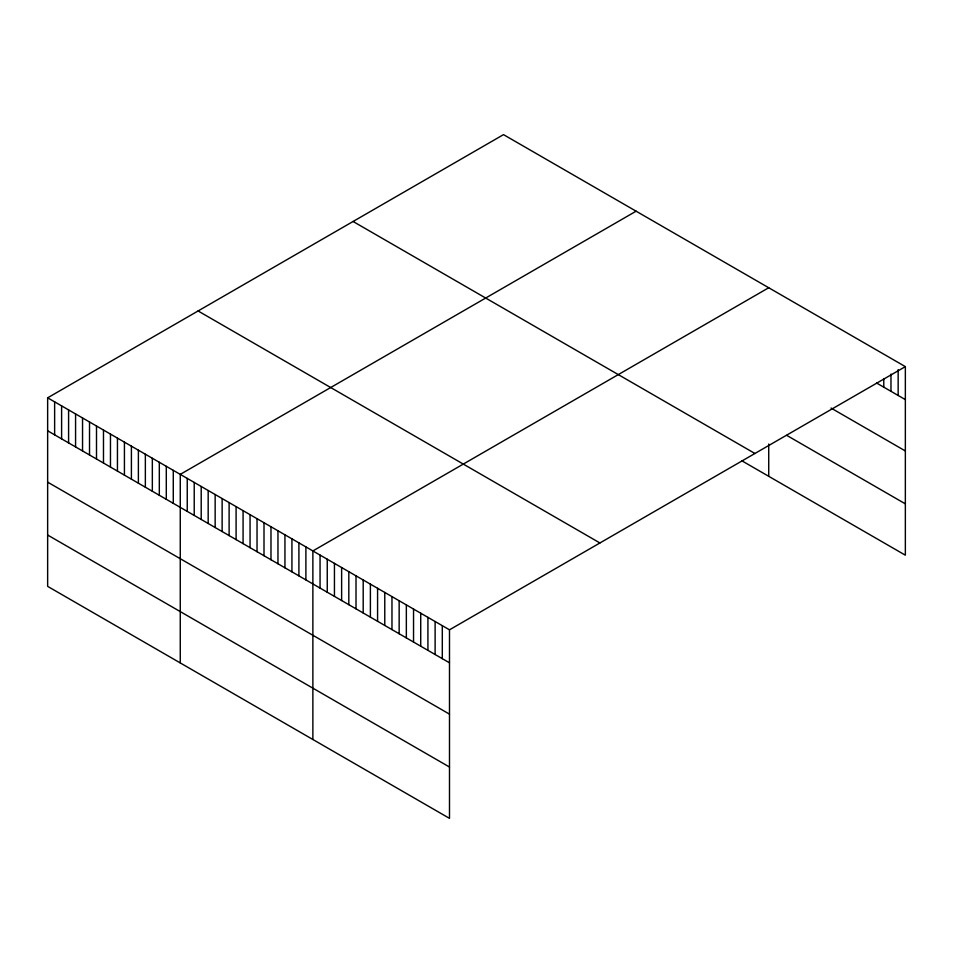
<?xml version="1.0" encoding="UTF-8"?>
<svg xmlns="http://www.w3.org/2000/svg" width="953" height="953" viewBox="0 0 953 953"><rect width="100%" height="100%" fill="white"/><g stroke="black" fill="none" stroke-linecap="round" stroke-linejoin="round"><path stroke-width="1.43" d="M905.35 366.631L449.494 629.814L449.494 818.365L47.65 586.369L47.65 397.818L503.506 134.635L905.35 366.631L905.35 555.182L741.97 460.859M636.116 211.185L180.26 474.38L180.26 662.931M768.726 287.746L312.87 550.941L312.87 739.492M876.581 383.011L905.35 399.617M831.04 408.063L905.35 450.96M786.701 435.342L905.35 503.851M353.075 221.477L754.919 453.485M198.081 310.964L599.925 542.972M47.65 397.818L449.494 629.814M47.65 430.804L449.494 662.811M47.65 482.147L449.494 714.142M47.65 535.038L449.494 767.034M898.155 369.657L898.155 395.471M890.972 374.1L890.972 391.314M883.776 378.555L883.776 387.168M768.726 444.038L768.726 476.297M442.299 625.668L442.299 658.654M435.116 621.511L435.116 654.508M427.921 617.365L427.921 650.351M420.726 613.208L420.726 646.205M413.542 609.062L413.542 642.048M406.347 604.905L406.347 637.902M399.152 600.759L399.152 633.745M391.969 596.602L391.969 629.599M384.774 592.456L384.774 625.442M377.579 588.299L377.579 621.296M370.395 584.153L370.395 617.139M363.2 579.996L363.2 612.993M356.017 575.85L356.017 608.836M348.822 571.693L348.822 604.69M341.627 567.547L341.627 600.533M334.443 563.39L334.443 596.387M327.248 559.244L327.248 592.23M320.053 555.087L320.053 588.084M305.889 546.903L305.889 579.9M298.908 542.876L298.908 575.874M291.928 538.85L291.928 571.836M284.947 534.824L284.947 567.809M277.966 530.785L277.966 563.783M270.986 526.759L270.986 559.745M264.005 522.732L264.005 555.718M257.036 518.706L257.036 551.692M250.055 514.668L250.055 547.665M243.075 510.641L243.075 543.627M236.094 506.615L236.094 539.601M229.113 502.588L229.113 535.574M222.132 498.55L222.132 531.548M215.152 494.524L215.152 527.509M208.171 490.497L208.171 523.483M201.202 486.471L201.202 519.456M194.221 482.432L194.221 515.43M187.241 478.406L187.241 511.392M173.279 470.341L173.279 503.339M166.298 466.315L166.298 499.312M159.318 462.288L159.318 495.274M152.337 458.262L152.337 491.248M145.356 454.224L145.356 487.221M138.388 450.197L138.388 483.195M131.407 446.171L131.407 479.156M124.426 442.144L124.426 475.13M117.445 438.106L117.445 471.104M110.465 434.08L110.465 467.077M103.484 430.053L103.484 463.039M96.503 426.027L96.503 459.012M89.522 421.988L89.522 454.986M82.542 417.962L82.542 450.96M75.573 413.936L75.573 446.921M68.592 409.909L68.592 442.895M61.611 405.871L61.611 438.868M54.631 401.844L54.631 434.83"/></g></svg>
